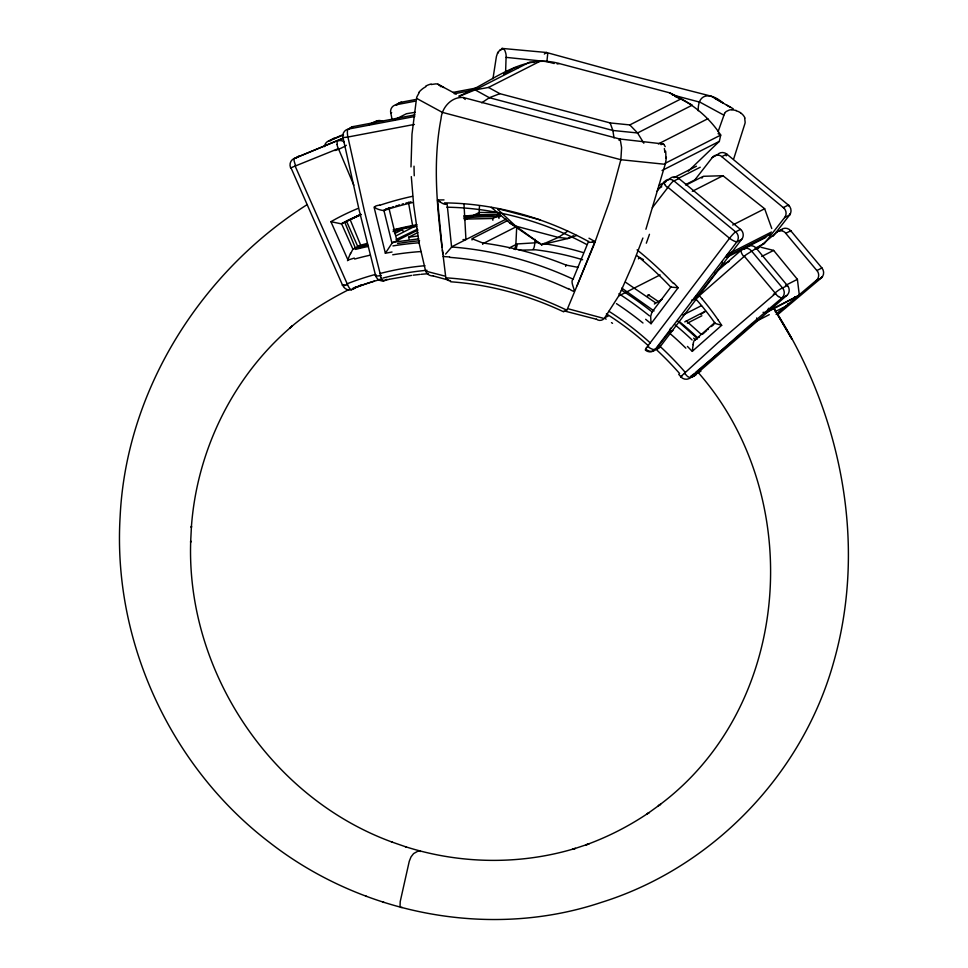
<?xml version="1.0" encoding="UTF-8"?>
<svg xmlns="http://www.w3.org/2000/svg" width="968" height="968" viewBox="0 0 968 968"><rect width="100%" height="100%" fill="white"/><g stroke="black" fill="none" stroke-linecap="round" stroke-linejoin="round"><path stroke-width="1.45" d="M505.611 71.983L506.131 55.466A4.828 1.234 85 0 0 505.732 53.119L505.042 50.929A14.508 3.485 84.2 0 0 503.917 49.295L502.186 48.4M482.717 244.384L482.754 242.992L472.88 239.048M479.221 212.258L479.475 205.652M666.383 157.215L665.609 162.805A7.163 2.069 -75.6 0 1 665.197 164.306L645.91 229.247M535.135 239.35L534.772 242.327A303.359 296.293 -73.5 0 1 539.66 242.98M492.954 78.771L496.197 57.838A7.163 1.851 -85.4 0 1 496.451 56.386L497.854 52.139M419.229 92.529L416.893 96.836A7.163 4.743 -74.5 0 0 416.53 98.349L411.981 134.165L410.989 166.944M693.028 344.644L693.415 343.071M698.206 110.763C697.71 91.549 712.061 93.134 723.06 103.056L711.226 96.183L628.655 75.02L546.424 52.478L501.944 48.4M688.345 171.106L719.333 141.364L720.724 135.072C708.334 115.942 690.051 102.015 669.433 92.771L559.177 63.525C521.571 52.889 491.187 83.067 458.711 96.159M768.507 308.272L767.83 311.2L799.326 295.179L797.402 279.341L773.638 250.409L761.114 247.312M506.191 57.378L546.884 61.589L547.743 53.603L546.424 52.478L544.331 54.039M718.099 131.66L724.596 113.401M565.663 266.382L566.086 265.099L578.235 267.386M642.897 238.031L633.132 263.453L621.299 290.352M733.72 158.812L744.864 123.795A7.163 4.525 -62.3 0 0 745.154 122.355L744.695 118.217M589.004 238.213L594.957 241.564L577.061 285.754M588.629 241.213L573.104 279.111M350.561 253.761L352.896 249.175L341.571 223.753L350.077 219.458L360.689 245.194L367.247 243.379M619.012 140.263L619.798 139.005L662.935 143.929M621.141 290.702L618.782 295.833M638.432 258.867L639.195 257.306L643.393 259.593M392.04 252.019L385.373 253.241L391.967 243.27M451.584 247.142L445.631 254.064M791.013 230.88L790.433 231.546M680.698 376.697L718.147 342.563L775.574 293.413M654.852 349.266A7.139 6.353 53.8 0 0 657.139 349L658.216 348.553A7.345 6.546 54.9 0 0 659.389 347.718L742.456 238.285A7.151 6.861 63 0 0 741.452 230.227L677.963 177.749A7.151 6.849 61.4 0 0 670.086 178.475L668.948 179.528M701.909 178.148L703.288 176.297L722.963 175.716L764.659 208.749L771.762 228.533M645.656 319.283L651.053 323.711L678.132 287.726L673.885 283.128M646.297 347.96L729.557 238.261A7.066 2.347 37.2 0 0 729.981 238.406M716.489 155.352L717.119 155.037A7.139 6.873 57.1 0 1 726.811 154.106L788.351 205.034A7.139 6.788 60.7 0 1 789.585 215.017L784.637 217.534L785.302 216.505A7.151 6.861 63.1 0 0 784.298 208.447L784.31 208.435M652.045 312.119A7.151 0.883 -51.4 0 0 651.912 312.216L671.235 286.54M652.384 207.612L667.98 187.356A7.139 0.895 -52.9 0 1 674.139 180.786M657.115 191.192L664.314 181.887L666.48 180.786M694.782 180L713.005 156.659A7.151 6.861 64.7 0 1 720.845 155.908L784.249 208.374M741.79 239.326L736.842 241.843L655.263 349.339A7.139 6.861 59.2 0 1 645.341 350.089L646.007 349.75M784.637 217.534L764.224 243.73M789.585 215.017L773.117 236.18M670.413 328.212A7.151 6.837 66 0 1 668.973 332.496L656.244 348.843A7.151 6.849 62.9 0 1 646.757 349.92M691.612 300.153A7.151 6.849 63.1 0 0 696.355 297.636L721.571 265.305L729.037 261.505M654.356 304L662.027 299.342M443.671 256.084L443.223 256.532L449.636 256.956M573.02 279.316C568.797 282.716 580.558 297.031 568.603 288.512M693.754 376.298L787.649 294.659A7.151 6.837 62.9 0 0 788.194 286.54M695.835 375.003L690.934 377.484L747.768 327.015L781.841 298.047L786.79 295.53M695.072 339.889L714.868 322.526M661.047 144.692L662.402 143.929M701.909 298.64L699.307 295.7L746.219 254.657L756.323 248.292L788.194 286.54M698.763 337.554L699.404 336.997M714.783 273.303L741.694 249.78M702.562 334.214L705.103 332M744.186 249.393L748.748 246.066A7.151 6.849 60.7 0 1 755.427 247.397L756.323 248.292M705.732 331.455L706.362 330.899M756.734 249.091L778.26 231.062A7.151 6.873 65.5 0 1 784.951 232.381L817.694 271.536A7.151 6.873 63.2 0 1 817.137 279.667L776.094 314.346M779.482 231.134L781.079 229.755A7.139 6.861 58.4 0 1 790.711 230.699L821.905 267.979A7.139 6.8 61.9 0 1 821.227 278.022L777.389 314.902M707.632 329.798L708.261 329.253M718.208 320.118L721.668 325.321L692.217 351.372L687.437 346.423M713.307 324.885L713.936 324.341M712.678 325.429L711.42 326.519M757.884 248.522L759.723 246.961L755.778 248.97M763.062 312.337L766.003 312.761L799.326 295.179M690.668 376.54L694.25 373.539M695.254 372.692L755.572 321.63L769.257 314.661M816.278 280.538L821.227 278.022M776.808 314.213L786.863 305.707A3.57 3.424 63 0 0 788.061 303.504M651.887 312.228L650.665 316.379L651.053 323.711M567.732 231.146L558.354 237.414L541.596 244.722L509.93 223.076L491.26 207.358M481.701 102.814L489.36 97.707L499.875 93.678L610.13 122.924L629.817 124.92L680.782 99.002L692.289 105.137L637.561 132.967L612.853 130.462L489.36 97.707L475.119 89.879L459.8 96.122M684.739 321.908L705.587 311.079M700.723 314.479L705.333 311.442M307.183 204.599C201.271 271.814 126.493 389.439 120.165 515.799L120.093 517.154C112.724 641.385 170.574 766.922 269.455 842.402C361.754 914.385 489.832 939.759 601.467 902.357C712.387 867.691 802.133 774.618 833.484 662.79C867.8 543.484 840.793 411.799 774.073 308.659L791.993 339.163L777.74 314.866M503.566 74.246L504.509 73.689M505.453 73.132L506.409 72.576M507.353 72.019L514.94 67.566L517.904 67.833M343.12 284.749L342.503 285.064L290.896 167.597M354.312 258.069L347.996 260.077L330.911 221.684L336.126 218.78A260.235 248.232 50 0 1 357.797 208.531M348.674 289.686C327.741 300.274 307.715 312.676 289.88 327.971L292.433 325.877C233.215 375.802 196.722 450.531 191.349 527.596L191.446 526.156L190.636 542.286L190.708 540.931C186.013 670.546 270.326 797.886 392.536 842.245M680.867 376.842L681.871 376.334M347.476 284.713L347.875 285.342A7.224 2.069 70.1 0 0 351.723 289.553L356.599 287.036M452.068 246.622L506.022 219.167M414.933 114.889L353.163 126.59L348.214 129.107A7.139 6.861 69.2 0 0 342.938 137.359L359.297 210.746L375.499 275.142A7.139 6.8 64.1 0 0 383.994 280.768L389.269 279.304M391.955 118.87L390.576 111.804A7.151 6.861 63 0 1 394.847 105.137L400.958 102.293L415.224 99.583M343.168 138.243L294.187 158.486A7.139 6.849 68.3 0 0 290.594 167.754M324.474 146.628A7.151 6.849 64.8 0 1 327.547 141.534L341.692 135.181M390.733 113.062L391.653 112.59M295.676 165.685A7.139 1.391 67.8 0 1 294.187 158.498L342.394 138.509M371.906 123.493L376.927 120.952A7.139 6.8 63.5 0 1 382.88 121.532M394.424 119.838L406.427 113.74L415.151 112.288M534.215 62.496L529.859 62.049L475.119 89.879L488.525 87.447L539.491 61.529M387.611 208.435L383.897 210.322L391.955 243.198M360.689 245.194L353.102 249.018L355.232 248.401M394.593 233.578L402.325 229.646L403.257 231.316M396.59 235.575L416.179 225.617M396.202 239.447L417.377 229.234M392.221 243.065L417.982 229.997M409.065 238.939L408.641 237.233L417.861 232.55M464.531 219.942L479.233 212.464L497.358 212.536M376.104 274.827L375.499 275.142A7.139 1.343 -13.9 0 0 381.186 275.469M354.869 287.907L361.306 284.822M464.241 219.107L492.833 218.49L500.117 214.787L500.141 216.59M500.867 215.344L498.847 216.372L498.968 218.466M385.639 279.933L386.958 279.268M507.68 220.547L471.961 238.709L472.033 239.991M658.325 143.917L707.862 118.725M483.286 243.488L516.731 226.488L515.884 244.033L516.489 243.948M664.762 163.531L720.724 135.072L718.099 133.644M509.168 247.989L515.871 244.577A7.296 6.147 78.8 0 1 514.044 249.236M662.039 170.501L719.333 141.364M667.097 180.471L668.331 179.842M712.17 157.554L714.021 156.61M714.638 156.296L715.872 155.667M497.709 209.378L515.702 226.101L541.596 244.722L544.27 243.367M659.317 185.094L665.948 181.73M673.909 177.676L696.476 166.206M657.768 188.821L661.749 186.8M677.673 178.705L700.239 167.234M664.774 184.259A7.139 1.972 36.5 0 1 664.338 181.899A7.139 6.824 68.5 0 1 674.018 180.956L678.967 178.439M721.874 156.622L726.811 154.106M573.262 235.805L567.986 238.479L541.596 244.722M685.501 184.67L695.786 179.443M686.082 185.045L701.957 176.975M692.301 191.313L722.963 175.716M732.667 225.024L764.659 208.749M674.018 180.956L735.607 231.86L740.58 229.368M783.414 207.551L788.351 205.034A7.139 0.823 -50.1 0 1 788.46 205.022M660.115 274.924L618.685 295.99L604.71 317.782L608.243 315.979M771.46 232.03L727.791 254.233L725.734 257.016L770.722 234.135L767.818 234.849M647.108 296.22L649.467 295.022M726.605 257.391L765.882 237.414M776.058 232.332L776.675 232.017M776.989 231.86L781.007 229.815M755.197 248.207L763.607 243.924M785.835 233.288L790.868 230.723M761.707 256.472L773.638 250.409M696.355 297.624L698.993 296.293M682.876 315.108L701.522 305.622M668.985 332.508L672.929 330.499M687.401 323.143L701.885 315.774M660.176 346.846L655.263 349.339A7.139 2.638 36.9 0 1 647.628 346.459M785.471 285.415L797.402 279.341M787.468 285.499L782.519 288.016A7.139 1.077 -38.4 0 0 773.323 294.587M816.968 270.495L822.014 267.93M697.359 338.727L695.302 339.78L693.669 338.171M775.126 311.684L786.863 305.707M691.152 376.165L700.929 371.192M341.353 223.862L330.911 221.684M351.069 218.974L352.062 218.49M353.054 218.018L354.034 217.534M355.026 217.074L360.943 214.327M383.703 210.419C381.755 210.83 367.537 206.716 379.722 205.107M360.955 214.714L344.729 222.18L355.341 247.917L367.61 244.686M294.671 166.266L338.485 148.564M328.6 140.989L343.507 134.963M299.136 155.981L298.144 156.477A7.151 6.861 61.2 0 0 296.22 158.268M292.046 167.319L294.127 166.484M371.434 123.166L376.842 120.988A7.151 1.996 69.6 0 1 378.125 121.169M369.195 124.594L370.55 124.049M337.457 141.013L337.542 140.977A7.139 6.897 62.6 0 1 344.136 141.921M291.453 167.561L290.545 167.887M351.711 289.529L354.675 288.379M347.282 284.774L343.7 285.741M372.123 123.42L373.067 123.154A7.151 6.885 64.8 0 1 375.136 123.057M576.807 235.43L567.986 238.479L558.354 237.414L515.702 226.101L509.93 223.076M385.7 209.173L387.297 208.64M388.737 208.156L390.431 207.612M356.49 287.024L355.776 287.206A7.248 6.849 35.9 0 1 354.76 287.351M392.149 207.067L393.395 206.68M395.888 205.918L397.134 205.543M398.392 205.18L399.639 204.817M431.135 84.531L435.83 83.877A15.415 10.684 -87.8 0 1 438.322 84.373L440.525 86.212A4.828 3.449 -85.7 0 1 440.863 86.757M402.156 204.103L403.414 203.752M594.957 241.564L592.331 242.169M405.931 203.074L407.189 202.748M393.589 230.082L416.3 225.387M354.603 287.98L352.872 288.282M409.718 202.094L410.989 201.78M393.044 231.618L402.325 229.646M402.277 907.476L400.679 907.415L400.038 906.387L400.207 901.619L409.258 861.302L411.013 856.91L413.59 853.582L418.551 850.836L420.632 851.465M557.157 63.973L559.177 63.525M389.801 279.183L411.569 275.408M395.9 104.822L415.03 101.192M353.163 126.59L352.025 126.917A7.151 6.861 63.1 0 0 349.012 129.252M453.254 92.371L475.845 88.076M454.258 93.751L472.094 90.375M414.74 116.499L348.214 129.107A7.139 1.948 78.9 0 0 347.911 137.02L364.379 210.939L380.763 276.098M347.899 137.032L414.413 124.424M392.391 242.387L418.721 238.842M347.294 137.141L347.343 137.129A7.151 0.653 -9.7 0 1 343.725 137.468M408.641 237.233L417.656 236.023M413.215 275.19L419.822 274.428M421.056 274.307L428.485 273.666M463.708 216.033L500.117 214.787M519.199 250.204L535.619 249.792A296.087 289.19 -72.3 0 1 582.651 259.739M794.631 296.873L797.499 296.74M534.711 242.847L517.033 243.948A7.151 4.646 84.7 0 1 515.291 249.599M437.633 201.199L437.56 199.977L444.009 199.904M463.006 239.604L465.935 239.556L464.011 204.369M678.132 287.726L671.272 287.121M731.893 109.723L736.273 110.485M699.307 295.7L697.335 295.579M665.197 164.306L620.863 159.72L442.328 112.361L416.53 98.349M721.668 325.321L714.384 323.215M433.325 275.989L448.353 280.054M564.102 310.897L596.312 319.222M596.373 319.137A7.466 6.413 -85.3 0 0 604.226 318.532L567.563 308.623L593.977 244.88L609.804 200.618L620.863 159.72L621.601 147.644L620.173 139.138L463.454 97.538C451.79 96.377 441.807 107.46 441.033 118.713C432.406 163.398 437.233 209.136 442.799 253.87M546.884 61.589L554.18 63.525M672.373 94.876L700.094 102.233L723.774 115.095M675.144 96.534L678.713 97.974M497.963 208.652L540.059 219.821M405.265 846.649C460.139 864.182 520.264 865.114 575.428 848.355L572.39 849.372L588.98 843.866L585.918 844.895C608.231 836.788 629.502 825.898 649.117 812.539L646.672 814.294L660.66 804.178L658.24 805.908C793.324 706.41 806.816 495.289 697.553 371.772M449.454 280.418L450.568 280.781A7.768 5.167 -81.8 0 1 445.728 276.921M391.495 841.882L406.379 847.036M365.626 896.065L366.666 896.416M382.904 902.067L384.018 902.454M456.291 94.126L437.826 84.216M669.433 92.771L680.782 99.002M488.525 87.447L499.875 93.678M439.678 85.232L443.792 87.507M726.448 104.98L733.236 108.755M714.614 98.192L730.646 107.388M625.51 282.196L655.445 302.694M621.807 288.089L654.041 310.958M605.061 318.46L606.137 319.15M611.486 322.622L612.55 323.336M463.454 97.538L465.197 99.462M439.932 201.864L437.621 200.025M729.908 238.539L730.138 238.721A7.151 1.827 35.2 0 0 736.696 241.71M677.842 321.098L697.505 338.667M667.98 187.356L729.557 238.261M686.276 320.904L700.82 333.948M663.806 144.341L665.222 146.616M679.379 98.639L680.056 99.317M629.817 124.92L637.561 132.967L643.841 143.216M678.725 374.326L680.891 376.83M744.344 256.266L775.562 293.558M357.809 246.622L346.508 221.248A253.555 241.71 49.8 0 1 360.362 214.606M347.56 284.677L295.095 165.976M397.812 239.181L398.489 240.766M353.828 185.215L338.401 148.6M359.285 245.448L360.277 247.784M610.13 122.924L612.853 130.462L614.039 137.916M385.373 253.241L374.047 207.067M396.88 240.693L388.846 207.817M425.412 270.229L419.096 243.053M408.435 202.118L412.888 227.19M419.047 242.859L413.699 205.252L411.303 176.612M442.787 252.89L445.631 276.279L425.666 271.125A7.466 7.405 -32.4 0 0 433.313 275.892M451.572 246.876L447.095 203.824M442.436 250.059L442.739 252.479M442.122 247.36L437.657 201.598M479.341 213.65L479.233 212.464M492.833 218.49L492.857 220.256M679.996 322.126A266.212 245.146 57.3 0 1 697.045 337.263M659.123 345.552A296.498 270.459 57.6 0 1 685.223 372.341M743.678 256.459A7.139 2.626 48.6 0 1 741.621 249.853M675.083 324.873A274.21 251.208 56.7 0 1 692.084 339.962M781.841 298.047A7.139 6.897 64.4 0 0 782.555 287.98L751.313 250.724A7.139 6.837 67.5 0 0 741.694 249.792M781.745 297.926A7.151 2.009 47.6 0 1 778.72 296.462M778.453 296.68A7.139 2.009 50.2 0 1 775.465 293.606M686.687 375.451A7.103 2.105 47.3 0 1 684.473 373.297M687.22 376.286A7.163 2.626 43.4 0 0 690.85 377.387A7.296 7.006 59.1 0 1 680.819 376.891M696.815 295.772A13.661 2.432 -1.1 0 1 696.186 295.724M693.705 376.286A7.248 6.57 58.2 0 1 691.636 376.721M656.534 349.787A298.652 270.677 57.3 0 1 679.596 373.515M692.435 351.227A13.419 4.247 -83.2 0 1 693.185 344.802M693.342 342.95A6.232 2.117 -85.5 0 1 695 339.707M669.057 332.738A276.074 252.309 56.8 0 1 685.852 348.165M694.443 297.418A253.677 238.285 59.4 0 1 714.602 322.622M701.909 298.64A260.235 244.238 59.5 0 1 718.244 320.093M781.019 229.827A7.139 1.27 49.4 0 1 782.374 230.432M821.711 276.666A7.151 1.888 47.7 0 1 821.13 277.889M722.043 261.638A3.57 3.412 62.1 0 1 721.571 265.305M789.827 213.638A7.151 1.767 35.3 0 1 789.428 214.884M717.143 155.061A7.139 1.67 36.8 0 1 717.857 155.049M788.739 205.131A7.139 0.823 -50.1 0 1 788.484 205.845M726.762 154.759A7.139 0.932 -52.8 0 1 726.206 155.86M735.644 231.824A7.139 6.897 65.9 0 1 736.842 241.843M608.933 311.285A279.498 250.676 53.3 0 1 650.351 343.011M729.521 238.273A7.139 0.823 -50.1 0 1 735.571 231.909M667.545 187.574A7.139 2.214 37.4 0 1 664.641 184.489M606.379 313.85A275.771 246.792 53.1 0 1 648.693 346.072M645.426 349.484A7.151 0.75 -49.8 0 1 646.563 347.718M618.915 293.776A332.919 295.264 51.7 0 1 649.467 315.87M616.483 303.637A320.275 283.636 51.6 0 1 642.994 323.01M636.569 255.346A337.663 316.754 57.9 0 1 670.679 287.024M637.101 249.889A341.244 320.263 58 0 1 673.486 283.515M621.734 290.291A333.742 297.491 51.9 0 1 650.98 311.043M648.04 294.647A309.663 297.14 63.2 0 1 658.167 301.423M756.661 317.976A3.57 3.424 63 0 1 755.56 321.618M356.03 287.496A302.464 290.146 63 0 1 374.314 281.143M384.998 280.26A7.151 6.849 62.7 0 1 379.637 279.268M381.174 278.348A6.957 2.263 78.6 0 1 380.484 276.546M379.892 273.557A279.498 259.799 34.9 0 1 424.952 265.704M383.05 278.022A275.771 256.024 34.3 0 1 426.985 270.266M383.703 280.853A7.151 2.009 78.5 0 1 381.295 277.816M397.57 243.512A333.742 308.272 34 0 1 419.592 240.742M392.923 245.908A332.919 306.723 32.8 0 1 418.672 242.799M392.718 254.79A320.275 294.817 32.5 0 1 421.213 251.523M383.812 210.576A337.663 321.061 50 0 1 412.646 202.542M379.783 205.264A341.244 324.546 50.2 0 1 412.549 196.298M463.563 218.006A333.742 319.658 -76.6 0 1 498.835 216.772M396.735 105.028A7.139 6.824 57.2 0 1 400.958 102.318A7.139 1.948 78.9 0 1 402.361 103.213M464.277 216.106A332.919 318.399 -74.9 0 1 500.069 214.46M394.908 230.59A266.212 255.213 87.2 0 1 416.712 226.403M393.165 229.936A274.21 262.691 89.7 0 1 417.002 224.77M330.584 140.844A7.139 6.849 57.9 0 1 333.573 138.472M333.573 138.472A7.139 2.614 68 0 1 334.771 138.557M358.063 247.384A266.212 251.922 41.9 0 1 366.654 245.194M347.161 283.769A296.498 280.127 38.1 0 1 375.064 274.525M337.251 144.329A7.151 2.009 69.6 0 1 337.481 141.086M355.546 249.405A274.21 258.855 40.1 0 1 368.481 246.38M344.983 285.003A7.163 1.053 -19.4 0 1 342.249 285.161M351.747 289.613A7.296 6.957 63.5 0 1 342.624 285.028M338.316 148.636A7.139 1.996 67.6 0 1 336.997 144.498M346.314 145.273A7.139 0.847 -24 0 1 340.99 148.213A7.139 0.847 -24 0 1 334.783 150.536M354.445 287.883A298.652 281.446 36 0 1 378.669 279.921M347.512 260.707A13.419 1.428 -67.5 0 1 350.513 253.277M354.651 259.049A276.074 260.501 39.2 0 1 369.716 255.286M341.365 223.753A253.677 241.939 50.5 0 1 359.37 215.404M445.873 277.828A287.085 236.023 33.5 0 1 566.849 310.22M567.296 309.119A7.768 2.287 -69.9 0 1 565.191 311.248M482.754 242.992A331.721 300.274 42.7 0 1 566.086 265.099M544.536 243.706A303.359 296.293 -73.5 0 1 582.93 252.503M534.808 242.895A7.526 1.706 -87.6 0 1 532.993 249.333M516.428 243.948A7.151 4.308 85.5 0 1 515.17 249.151M450.677 281.785A281.41 230.444 32.9 0 1 563.727 311.853M452.104 247.022A318.097 266.067 34.5 0 1 573.431 279.316M446.151 204.357A8.869 4.465 44.1 0 1 440.041 201.828M592.513 241.988A8.881 2.42 -22.9 0 1 588.689 242.169M446.865 207.213A279.8 238.951 35.2 0 1 586.572 244.444M444.421 202.881A283.43 242.992 35.5 0 1 587.636 241.032M449.672 257.355A309.7 257.948 34.2 0 1 568.434 288.96M665.621 151.141A27.999 6.945 -76.8 0 1 665.766 158.183M664.338 148.552A39.591 11.132 -74.3 0 1 664.822 152.399M662.415 143.893A14.508 4.852 -65.4 0 1 663.794 144.377M649.467 234.304A365.142 179.092 -89.5 0 1 646.309 243.198M724.56 113.389A4.828 3.037 -50.6 0 1 726.266 111.489L729.219 110.074A15.415 9.232 -49.9 0 1 731.893 109.735M736.116 110.8A39.591 24.418 -55.1 0 1 740.593 112.76M740.52 112.881A26.85 16.589 -62.2 0 1 744.949 117.939M414.256 175.765A365.142 286.371 -56.2 0 1 414.026 166.169M425.666 86.14A39.591 27.056 -82 0 1 431.111 84.034M419.035 92.117A26.85 17.484 -75.2 0 1 425.799 86.757M497.903 53.24A27.999 6.353 -83.5 0 1 500.432 49.477M500.504 50.457A39.591 9.62 -86.5 0 1 502.186 48.896"/></g></svg>
